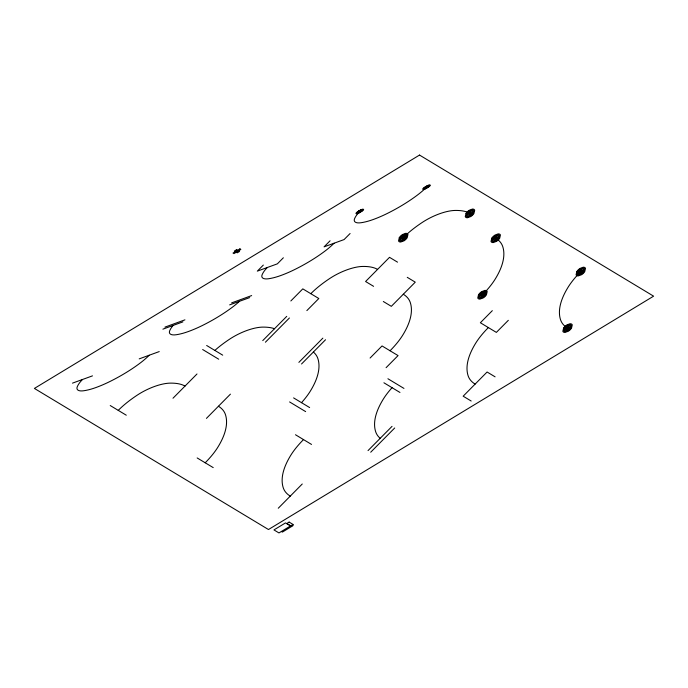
<?xml version="1.0" encoding="UTF-8"?>
<svg xmlns="http://www.w3.org/2000/svg" width="688" height="688" viewBox="0 0 688 688"><rect width="100%" height="100%" fill="white"/><g stroke="black" fill="none" stroke-linecap="round" stroke-linejoin="round"><path stroke-width="1.03" d="M263.332 265.069L257.329 271.132L277.359 263.848L283.353 257.785M172.998 398.223L196.992 373.98M330.068 240.791L324.074 246.854L344.095 239.57L350.097 233.516M290.843 300.957L302.806 288.865L318.819 298.515L306.857 310.606M262.747 340.603L286.741 316.36M265.422 342.211L289.416 317.976M206.434 418.381L230.428 394.138M298.867 362.37L322.861 338.135M301.542 363.986L325.536 339.743M370.084 358.035L382.046 345.944L398.06 355.593L386.088 367.684M278.27 508.234L302.264 483.991M492.324 310.658L480.362 322.749L496.366 332.399L508.337 320.316M368.028 450.614L392.022 426.371M370.703 452.222L394.697 427.988M164.905 327.135L184.926 319.851M231.641 302.866L251.662 295.582M162.901 329.156L182.922 321.872M229.646 304.879L249.667 297.603M72.472 383.139L92.493 375.863M139.208 358.869L159.238 351.585M397.526 262.154L389.52 257.329L365.586 281.512L373.593 286.337M407.253 277.333L415.26 282.157L391.326 306.332L383.319 301.507M495.102 376.835L487.095 372.01L463.162 396.193L471.168 401.018M387.912 378.744L403.959 388.419M383.913 382.786L399.96 392.461M206.658 345.488L222.706 355.163M293.595 397.896L309.643 407.571M202.659 349.53L218.707 359.205M289.596 401.938L305.644 411.613M295.479 434.747L311.526 444.431M110.226 405.533L126.274 415.208M197.164 457.941L213.22 467.616M290.517 525.933L285.503 522.914L273.953 529.915L278.967 532.933L291.867 525.133L292.873 525.735L282.398 532.082L281.392 531.48M359.772 211.483A32.947 12.074 -26.3 0 0 354.552 218.732A15.626 5.728 -26.3 0 0 361.166 222.714A32.947 12.074 -26.3 0 0 373.154 219.541A51.6 18.911 -26.3 0 0 386.673 213.762A77.95 28.569 -26.3 0 0 416.98 195.401A51.6 18.911 -26.3 0 0 426.517 187.205M267.34 267.486A32.947 12.074 -26.3 0 0 262.119 274.744A15.626 5.728 -26.3 0 0 268.733 278.726A32.947 12.074 -26.3 0 0 280.721 275.553A51.6 18.911 -26.3 0 0 294.249 269.765A77.95 28.569 -26.3 0 0 324.547 251.404A51.6 18.911 -26.3 0 0 334.084 243.217M239.51 301.292A51.6 18.911 -26.3 0 1 232.114 307.407A77.95 28.569 -26.3 0 1 201.816 325.777A51.6 18.911 -26.3 0 1 188.288 331.556A32.947 12.074 -26.3 0 1 176.3 334.729A15.626 5.728 -26.3 0 1 169.695 330.747A32.947 12.074 -26.3 0 1 173.118 325.441M149.227 355.232A51.6 18.911 -26.3 0 1 139.69 363.419A77.95 28.569 -26.3 0 1 109.383 381.78A51.6 18.911 -26.3 0 1 95.856 387.568A32.947 12.074 -26.3 0 1 83.867 390.741A15.626 5.728 -26.3 0 1 77.262 386.751A32.947 12.074 -26.3 0 1 82.483 379.501M403.245 237.687A65.893 24.149 -26.3 0 1 422.26 222.43A31.244 11.455 -26.3 0 1 455.232 210.442A65.893 24.149 -26.3 0 1 469.981 213.409M377.557 269.421A65.893 24.149 -26.3 0 0 362.808 266.445A31.244 11.455 -26.3 0 0 329.836 278.434A65.893 24.149 -26.3 0 0 310.813 293.69M274.503 328.726A65.893 24.149 -26.3 0 0 262.67 327.118A31.244 11.455 -26.3 0 0 229.697 339.115A65.893 24.149 -26.3 0 0 214.845 350.424M184.995 386.097A65.893 24.149 -26.3 0 0 170.246 383.13A31.244 11.455 -26.3 0 0 137.273 395.118A65.893 24.149 -26.3 0 0 118.25 410.375M495.721 238.237A103.191 37.823 -26.3 0 1 502.816 246.829A155.901 57.138 -26.3 0 1 495.3 278.932A103.191 37.823 -26.3 0 1 482.486 294.765M403.288 294.24A103.191 37.823 -26.3 0 1 410.383 302.84A155.901 57.138 -26.3 0 1 402.867 334.936A103.191 37.823 -26.3 0 1 390.053 350.768M313.367 352.041A103.191 37.823 -26.3 0 1 317.951 358.844A155.901 57.138 -26.3 0 1 310.434 390.939A103.191 37.823 -26.3 0 1 301.507 402.669M218.431 406.255A103.191 37.823 -26.3 0 1 225.518 414.855A155.901 57.138 -26.3 0 1 218.001 446.951A103.191 37.823 -26.3 0 1 205.196 462.783M567.557 328.09A103.191 37.823 -26.3 0 1 560.462 319.499A155.901 57.138 -26.3 0 1 567.987 287.403A103.191 37.823 -26.3 0 1 580.792 271.571M488.368 327.574A103.191 37.823 -26.3 0 0 475.554 343.407A155.901 57.138 -26.3 0 0 468.038 375.502A103.191 37.823 -26.3 0 0 475.124 384.102M392.048 387.688A103.191 37.823 -26.3 0 0 383.121 399.418A155.901 57.138 -26.3 0 0 375.605 431.514A103.191 37.823 -26.3 0 0 380.197 438.316M303.503 439.589A103.191 37.823 -26.3 0 0 290.689 455.422A155.901 57.138 -26.3 0 0 283.172 487.517A103.191 37.823 -26.3 0 0 290.267 496.117M399.289 237.652L398.541 240.869A10.32 3.784 -26.3 0 0 399.246 241.729A6.588 2.417 -26.3 0 0 400.717 242.021L404.019 240.826A6.588 2.417 -26.3 0 0 405.92 239.295A10.32 3.784 -26.3 0 0 407.201 237.713L407.95 234.505A10.32 3.784 -26.3 0 0 407.244 233.645A7 2.563 -26.3 0 0 405.679 233.327L402.471 234.548A6.588 2.417 -26.3 0 0 400.571 236.07A10.32 3.784 -26.3 0 0 399.289 237.652M400.081 237.661L399.479 240.232A8.256 3.027 -26.3 0 0 400.046 240.92A5.272 1.935 -26.3 0 0 401.224 241.153L403.865 240.198A5.272 1.935 -26.3 0 0 405.387 238.977A8.256 3.027 -26.3 0 0 406.41 237.704L407.012 235.141A8.256 3.027 -26.3 0 0 406.445 234.453A5.599 2.055 -26.3 0 0 405.189 234.204L402.626 235.176A5.272 1.935 -26.3 0 0 401.104 236.397A8.256 3.027 -26.3 0 0 400.081 237.661M400.872 237.67L400.416 239.596A6.192 2.27 -26.3 0 0 400.846 240.112A3.956 1.445 -26.3 0 0 401.732 240.284L403.71 239.57A3.956 1.445 -26.3 0 0 404.854 238.65A6.192 2.27 -26.3 0 0 405.619 237.704L406.066 235.778A6.192 2.27 -26.3 0 0 405.645 235.262A4.197 1.539 -26.3 0 0 404.707 235.072L402.781 235.803A3.956 1.445 -26.3 0 0 401.637 236.715A6.192 2.27 -26.3 0 0 400.872 237.67M401.663 237.67L401.362 238.96L402.867 239.286L404.828 237.695L405.129 236.414L403.624 236.087L401.663 237.67M402.454 237.678C402.755 240.508 405.61 234.789 402.454 237.678M466.025 213.383L465.277 216.591A10.32 3.784 -26.3 0 0 465.982 217.451A6.588 2.417 -26.3 0 0 467.462 217.752L470.755 216.548A6.588 2.417 -26.3 0 0 472.665 215.026A10.32 3.784 -26.3 0 0 473.946 213.443L474.694 210.236A10.32 3.784 -26.3 0 0 473.98 209.376A7 2.563 -26.3 0 0 472.415 209.057L469.216 210.27A6.588 2.417 -26.3 0 0 467.307 211.801A10.32 3.784 -26.3 0 0 466.025 213.383M466.817 213.392L466.223 215.955A8.256 3.027 -26.3 0 0 466.782 216.643A5.272 1.935 -26.3 0 0 467.969 216.883L470.601 215.92A5.272 1.935 -26.3 0 0 472.123 214.699A8.256 3.027 -26.3 0 0 473.155 213.435L473.748 210.872A8.256 3.027 -26.3 0 0 473.181 210.184A5.599 2.055 -26.3 0 0 471.934 209.926L469.371 210.898A5.272 1.935 -26.3 0 0 467.849 212.119A8.256 3.027 -26.3 0 0 466.817 213.392M467.608 213.392L467.161 215.318A6.192 2.27 -26.3 0 0 467.582 215.834A3.956 1.445 -26.3 0 0 468.468 216.015L470.446 215.292A3.956 1.445 -26.3 0 0 471.59 214.381A6.192 2.27 -26.3 0 0 472.364 213.426L472.811 211.5A6.192 2.27 -26.3 0 0 472.381 210.992A4.197 1.539 -26.3 0 0 471.443 210.795L469.526 211.526A3.956 1.445 -26.3 0 0 468.382 212.446A6.192 2.27 -26.3 0 0 467.608 213.392M468.399 213.4L468.098 214.682L469.612 215.009L471.564 213.426L471.865 212.136L470.36 211.809L468.399 213.4M469.19 213.409C469.491 216.23 472.355 210.511 469.19 213.409M491.765 238.211L491.017 241.419A10.32 3.784 -26.3 0 0 491.722 242.279A6.588 2.417 -26.3 0 0 493.201 242.572L496.495 241.376A6.588 2.417 -26.3 0 0 498.396 239.845A10.32 3.784 -26.3 0 0 499.677 238.263L500.434 235.055A10.32 3.784 -26.3 0 0 499.72 234.195A7 2.563 -26.3 0 0 498.155 233.877L494.947 235.098A6.588 2.417 -26.3 0 0 493.047 236.62A10.32 3.784 -26.3 0 0 491.765 238.211M492.556 238.211L491.954 240.783A8.256 3.027 -26.3 0 0 492.522 241.471A5.272 1.935 -26.3 0 0 493.7 241.703L496.34 240.748A5.272 1.935 -26.3 0 0 497.863 239.527A8.256 3.027 -26.3 0 0 498.886 238.263L499.488 235.692A8.256 3.027 -26.3 0 0 498.92 235.004A5.599 2.055 -26.3 0 0 497.665 234.754L495.102 235.726A5.272 1.935 -26.3 0 0 493.58 236.947A8.256 3.027 -26.3 0 0 492.556 238.211M493.348 238.22L492.9 240.146A6.192 2.27 -26.3 0 0 493.322 240.662A3.956 1.445 -26.3 0 0 494.208 240.843L496.186 240.121A3.956 1.445 -26.3 0 0 497.329 239.2A6.192 2.27 -26.3 0 0 498.095 238.254L498.551 236.328A6.192 2.27 -26.3 0 0 498.121 235.812A4.197 1.539 -26.3 0 0 497.183 235.623L495.257 236.354A3.956 1.445 -26.3 0 0 494.113 237.265A6.192 2.27 -26.3 0 0 493.348 238.22M494.139 238.229L493.838 239.51L495.351 239.837L497.304 238.246L497.605 236.964L496.1 236.638L494.139 238.229M494.93 238.229C495.231 241.058 498.086 235.339 494.93 238.229M478.53 294.731L477.773 297.938A10.32 3.784 -26.3 0 0 478.487 298.798A6.588 2.417 -26.3 0 0 479.957 299.099L483.26 297.895A6.588 2.417 -26.3 0 0 485.16 296.373A10.32 3.784 -26.3 0 0 486.442 294.791L487.19 291.583A10.32 3.784 -26.3 0 0 486.485 290.723A7 2.563 -26.3 0 0 484.92 290.405L481.712 291.626A6.588 2.417 -26.3 0 0 479.811 293.148A10.32 3.784 -26.3 0 0 478.53 294.731M479.321 294.739L478.719 297.302A8.256 3.027 -26.3 0 0 479.287 297.99A5.272 1.935 -26.3 0 0 480.465 298.231L483.105 297.276A5.272 1.935 -26.3 0 0 484.627 296.055A8.256 3.027 -26.3 0 0 485.651 294.782L486.253 292.219A8.256 3.027 -26.3 0 0 485.685 291.531A5.599 2.055 -26.3 0 0 484.429 291.273L481.867 292.254A5.272 1.935 -26.3 0 0 480.344 293.475A8.256 3.027 -26.3 0 0 479.321 294.739M480.112 294.748L479.656 296.666A6.192 2.27 -26.3 0 0 480.086 297.182A3.956 1.445 -26.3 0 0 480.972 297.362L482.95 296.648A3.956 1.445 -26.3 0 0 484.085 295.728A6.192 2.27 -26.3 0 0 484.859 294.782L485.307 292.856A6.192 2.27 -26.3 0 0 484.885 292.34A4.197 1.539 -26.3 0 0 483.939 292.151L482.021 292.882A3.956 1.445 -26.3 0 0 480.878 293.793A6.192 2.27 -26.3 0 0 480.112 294.748M480.903 294.748L480.602 296.038L482.107 296.356L484.068 294.774L484.369 293.492L482.856 293.165L480.903 294.748M481.695 294.756C481.996 297.586 484.851 291.858 481.695 294.756M576.836 271.536L576.088 274.753A10.32 3.784 -26.3 0 0 576.793 275.604A6.588 2.417 -26.3 0 0 578.273 275.905L581.566 274.71A6.588 2.417 -26.3 0 0 583.467 273.179A10.32 3.784 -26.3 0 0 584.748 271.597L585.505 268.389A10.32 3.784 -26.3 0 0 584.791 267.529A7 2.563 -26.3 0 0 583.226 267.211L580.018 268.432A6.588 2.417 -26.3 0 0 578.118 269.954A10.32 3.784 -26.3 0 0 576.836 271.536M577.628 271.545L577.026 274.116A8.256 3.027 -26.3 0 0 577.593 274.796A5.272 1.935 -26.3 0 0 578.78 275.037L581.412 274.082A5.272 1.935 -26.3 0 0 582.934 272.861A8.256 3.027 -26.3 0 0 583.957 271.588L584.559 269.025A8.256 3.027 -26.3 0 0 583.992 268.337A5.599 2.055 -26.3 0 0 582.745 268.088L580.173 269.06A5.272 1.935 -26.3 0 0 578.66 270.281A8.256 3.027 -26.3 0 0 577.628 271.545M578.419 271.554L577.972 273.48A6.192 2.27 -26.3 0 0 578.393 273.996A3.956 1.445 -26.3 0 0 579.279 274.168L581.257 273.454A3.956 1.445 -26.3 0 0 582.401 272.534A6.192 2.27 -26.3 0 0 583.166 271.588L583.622 269.662A6.192 2.27 -26.3 0 0 583.192 269.146A4.197 1.539 -26.3 0 0 582.254 268.956L580.328 269.687A3.956 1.445 -26.3 0 0 579.193 270.599A6.192 2.27 -26.3 0 0 578.419 271.554M579.21 271.554L578.909 272.844L580.423 273.17L582.375 271.579L582.676 270.298L581.171 269.971L579.21 271.554M580.001 271.562C580.302 274.392 583.157 268.673 580.001 271.562M563.601 328.064L562.853 331.272A10.32 3.784 -26.3 0 0 563.558 332.132A6.588 2.417 -26.3 0 0 565.037 332.433L568.331 331.229A6.588 2.417 -26.3 0 0 570.232 329.707A10.32 3.784 -26.3 0 0 571.513 328.124L572.27 324.917A10.32 3.784 -26.3 0 0 571.556 324.057A7 2.563 -26.3 0 0 569.991 323.738L566.783 324.951A6.588 2.417 -26.3 0 0 564.882 326.482A10.32 3.784 -26.3 0 0 563.601 328.064M564.392 328.073L563.79 330.636A8.256 3.027 -26.3 0 0 564.358 331.324A5.272 1.935 -26.3 0 0 565.536 331.564L568.176 330.601A5.272 1.935 -26.3 0 0 569.698 329.38A8.256 3.027 -26.3 0 0 570.722 328.116L571.324 325.544A8.256 3.027 -26.3 0 0 570.756 324.865A5.599 2.055 -26.3 0 0 569.501 324.607L566.938 325.579A5.272 1.935 -26.3 0 0 565.416 326.8A8.256 3.027 -26.3 0 0 564.392 328.073M565.183 328.073L564.736 329.999A6.192 2.27 -26.3 0 0 565.158 330.515A3.956 1.445 -26.3 0 0 566.043 330.696L568.021 329.973A3.956 1.445 -26.3 0 0 569.165 329.062A6.192 2.27 -26.3 0 0 569.931 328.107L570.386 326.181A6.192 2.27 -26.3 0 0 569.956 325.665A4.197 1.539 -26.3 0 0 569.019 325.476L567.093 326.207A3.956 1.445 -26.3 0 0 565.949 327.127A6.192 2.27 -26.3 0 0 565.183 328.073M565.975 328.081L565.674 329.363L567.187 329.69L569.139 328.107L569.44 326.817L567.935 326.49L565.975 328.081M566.766 328.09C567.067 330.911 569.922 325.192 566.766 328.09M358.439 211.964C359.583 213.504 363.969 208.189 358.439 211.964M359.11 211.723L360.529 211.027L359.11 211.723M425.184 187.695C426.328 189.226 430.714 183.92 425.184 187.695M425.846 187.454L427.274 186.749L425.846 187.454M358.826 210.906L357.39 211.878A5.16 1.892 -26.3 0 0 356.436 212.695A3.294 1.204 -26.3 0 0 355.92 213.418L356.573 213.813A3.294 1.204 -26.3 0 0 357.777 213.504A5.16 1.892 -26.3 0 0 359.127 212.919L362.155 211.087A5.16 1.892 -26.3 0 0 363.109 210.27A3.294 1.204 -26.3 0 0 363.634 209.539L363.049 209.126A3.5 1.281 -26.3 0 0 361.776 209.462A5.16 1.892 -26.3 0 0 360.417 210.038L358.826 210.906M359.016 211.027L357.872 211.792A4.128 1.514 -26.3 0 0 357.106 212.454A2.632 0.963 -26.3 0 0 356.685 213.031L357.218 213.349A2.632 0.963 -26.3 0 0 358.173 213.099A4.128 1.514 -26.3 0 0 359.256 212.635L361.682 211.164A4.128 1.514 -26.3 0 0 362.447 210.511A2.632 0.963 -26.3 0 0 362.86 209.926L362.395 209.591A2.795 1.023 -26.3 0 0 361.372 209.866A4.128 1.514 -26.3 0 0 360.288 210.33L359.016 211.027M359.205 211.139L358.345 211.715A3.096 1.135 -26.3 0 0 357.769 212.205A1.978 0.722 -26.3 0 0 357.459 212.644L357.855 212.884A1.978 0.722 -26.3 0 0 358.577 212.695A3.096 1.135 -26.3 0 0 359.385 212.343L361.209 211.242A3.096 1.135 -26.3 0 0 361.776 210.752A1.978 0.722 -26.3 0 0 362.086 210.313L361.742 210.064A2.098 0.765 -26.3 0 0 360.976 210.27A3.096 1.135 -26.3 0 0 360.159 210.614L359.205 211.139M425.571 186.637L424.135 187.6A5.16 1.892 -26.3 0 0 423.18 188.417A3.294 1.204 -26.3 0 0 422.656 189.148L423.318 189.544A3.294 1.204 -26.3 0 0 424.513 189.226A5.16 1.892 -26.3 0 0 425.872 188.65L428.899 186.809A5.16 1.892 -26.3 0 0 429.854 185.992A3.294 1.204 -26.3 0 0 430.37 185.27L429.785 184.848A3.5 1.281 -26.3 0 0 428.512 185.184A5.16 1.892 -26.3 0 0 427.162 185.769L425.571 186.637M425.76 186.749L424.608 187.523A4.128 1.514 -26.3 0 0 423.842 188.177A2.632 0.963 -26.3 0 0 423.43 188.761L423.954 189.08A2.632 0.963 -26.3 0 0 424.917 188.822A4.128 1.514 -26.3 0 0 426.001 188.357L428.418 186.895A4.128 1.514 -26.3 0 0 429.183 186.233A2.632 0.963 -26.3 0 0 429.604 185.657L429.131 185.321A2.795 1.023 -26.3 0 0 428.117 185.588A4.128 1.514 -26.3 0 0 427.033 186.052L425.76 186.749M425.949 186.869L425.081 187.446A3.096 1.135 -26.3 0 0 424.513 187.936A1.978 0.722 -26.3 0 0 424.204 188.374L424.599 188.607A1.978 0.722 -26.3 0 0 425.313 188.417A3.096 1.135 -26.3 0 0 426.13 188.073L427.945 186.973A3.096 1.135 -26.3 0 0 428.521 186.482A1.978 0.722 -26.3 0 0 428.83 186.044L428.478 185.794A2.098 0.765 -26.3 0 0 427.712 185.992A3.096 1.135 -26.3 0 0 426.904 186.345L425.949 186.869M236.586 249.675L234.324 251.051L237.274 252.823L239.536 251.447L236.586 249.675M239.906 248.875L233.017 253.055L233.954 253.623L240.843 249.443L239.906 248.875M419.525 155.067L34.4 388.428L268.475 529.528L653.6 296.167L419.525 155.067M289.132 522.089L286.827 523.491L291.213 526.131L293.527 524.738L289.132 522.089"/></g></svg>
